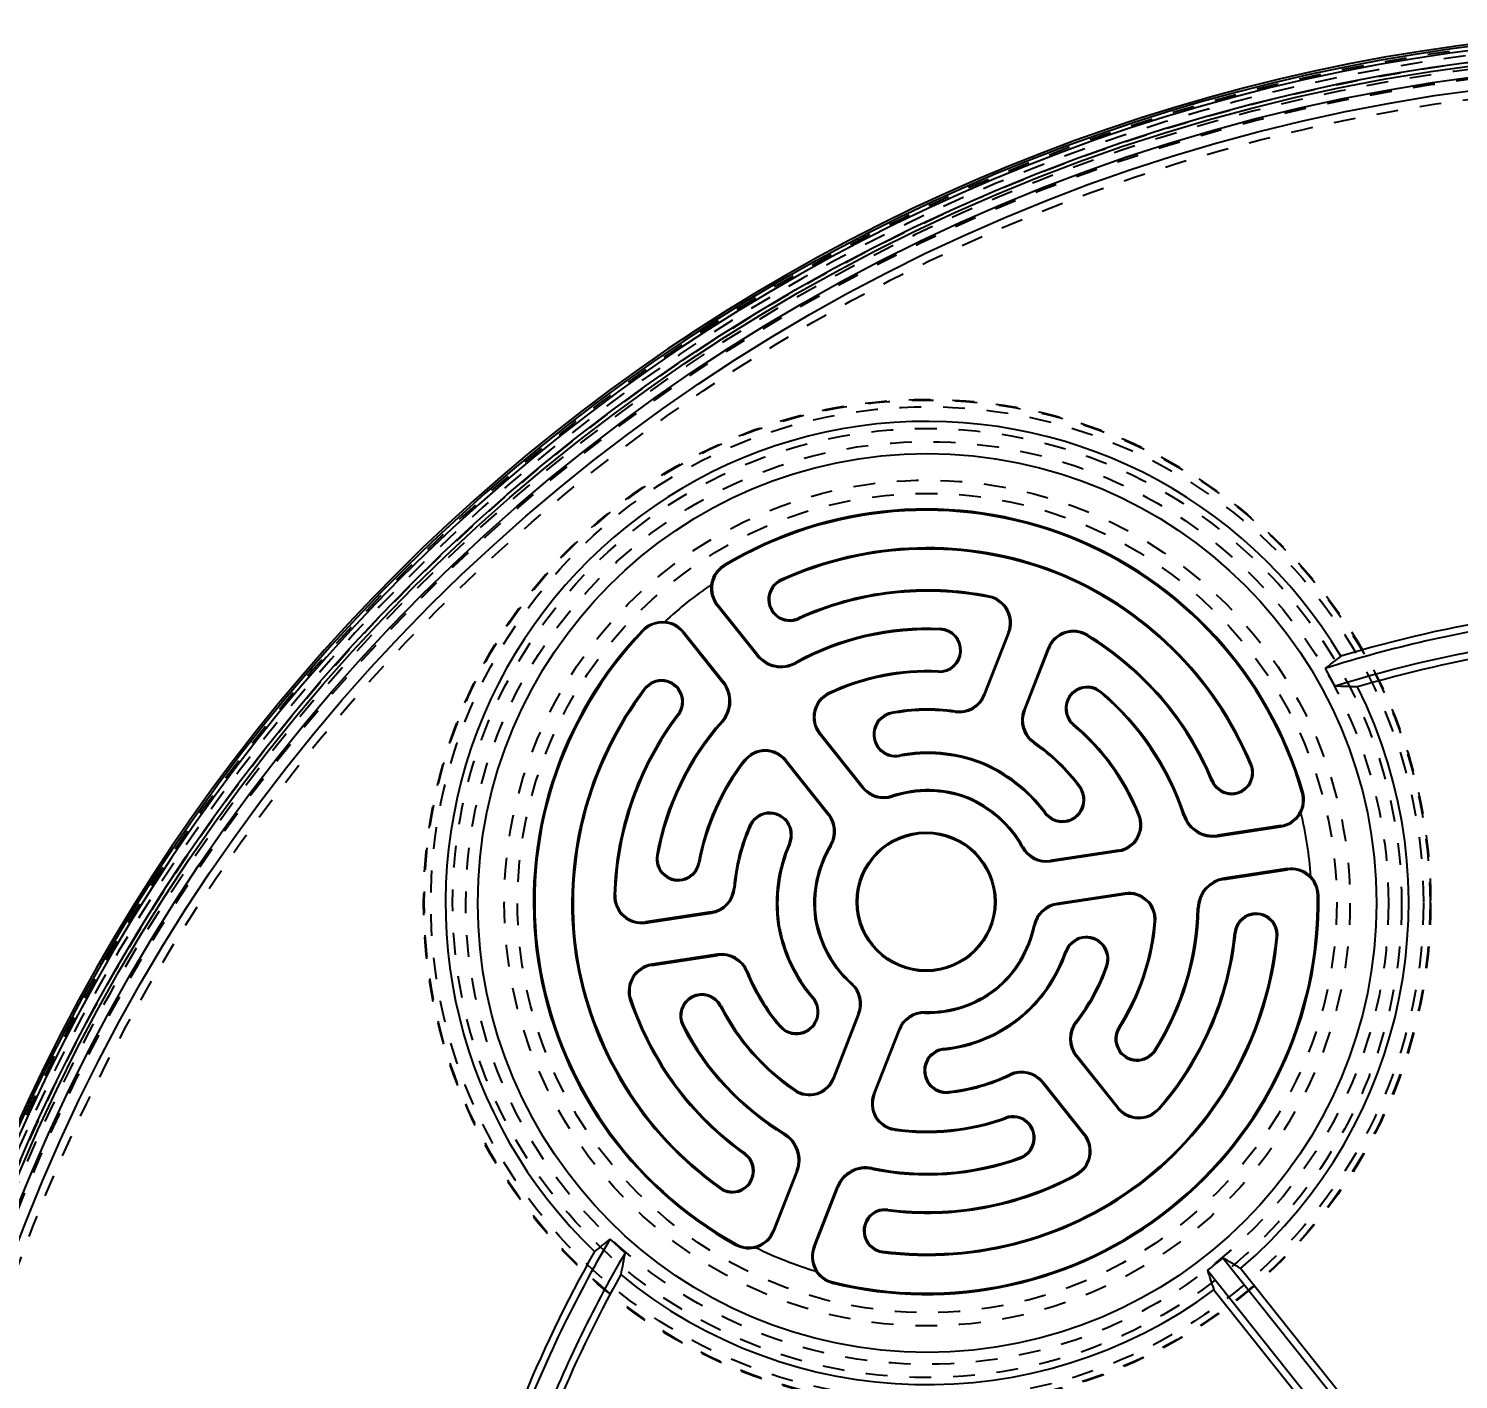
# Model space of a CAD drawing. Header units: millimetres. Extents: x -2414 to 10498, y -2238 to 649.
# Drawn here: x -45.3 to 61.9, y 114.8 to 216 of the extents above; entities that cross this region are included whole.
import ezdxf

# ---------------------------------------------------------------- set-up
doc = ezdxf.new("R2010")
doc.units = ezdxf.units.MM
doc.header["$LTSCALE"] = 16.335
doc.header["$PDMODE"] = 3
doc.header["$PDSIZE"] = 0.3125
doc.linetypes.add('HIDDEN', pattern=[0.2, 0.1, -0.1])
doc.layers.get('0').update_dxf_attribs({"linetype": 'CONTINUOUS'})
doc.layers.get('Defpoints').update_dxf_attribs({"linetype": 'CONTINUOUS'})
doc.layers.add('DEFAULT_2', color=8, linetype='HIDDEN')
doc.styles.get("Standard").update_dxf_attribs({"font": 'txt', "width": 0.8})
doc.dimstyles.new('01', dxfattribs={"dimtxt": 5, "dimasz": 5, "dimexe": 0, "dimexo": 0, "dimgap": 0, "dimtad": 0, "dimzin": 0, "dimdsep": 46, "dimtxsty": 'Standard', "dimcen": 0, "dimclrd": 4, "dimclre": 4, "dimclrt": 6, "dimazin": 0, "dimtfac": 1, "dimtofl": 0, "dimtmove": 0, "dimatfit": 3, "dimfxl": 0, "dimtolj": 1, "dimtzin": 0, "dimarcsym": 0})

# ---------------------------------------------------------------- blocks, each defined once
blk = doc.blocks.new('*D135')
at = {"color": 4, "linetype": 'ByBlock', "lineweight": -2, "transparency": 16777216}
blk.add_line((207.7, 154.97), (203.44, 152.35), dxfattribs=at)
at = {"color": 4, "linetype": 'ByBlock', "transparency": 16777216}
blk.add_solid([(203.01, 153.06), (203.88, 151.64), (199.18, 149.73)], dxfattribs=at)
at = {"layer": 'Defpoints', "color": 0, "linetype": 'ByBlock', "transparency": 16777216}
for p in [(199.18, 149.73), (-37.74, 4.11)]:
    blk.add_point(p, dxfattribs=at)
at = {"color": 6, "linetype": 'ByBlock', "transparency": 16777216, "insert": (217.07, 160.73), "char_height": 5, "attachment_point": 5, "rotation": 31.5755}
blk.add_mtext('\\A1;∅278.10', dxfattribs=at)

msp = doc.modelspace()

# ---------------------------------------------------------------- linework, layer by layer
at = {"color": 7, "linetype": 'Continuous'}
for p, q in [((6.847, 175.794), (6.894, 175.716)), ((11.132, 174.611), (11.095, 174.692)), ((31.64, 175.204), (31.673, 175.287)), ((6.369, 172.807), (6.299, 172.752)), ((9.291, 169.001), (6.299, 172.752)), ((9.361, 169.056), (6.369, 172.807)), ((26.693, 173.459), (26.675, 173.372)), ((12.4, 171.818), (12.437, 171.737)), ((0.734, 170.918), (0.8, 170.854)), ((3.822, 170.776), (3.753, 170.72)), ((3.753, 170.72), (6.745, 166.969)), ((3.822, 170.776), (6.814, 167.025)), ((23.044, 170.93), (23.048, 171.019)), ((28.116, 170.734), (26.296, 166.095)), ((26.379, 166.062), (28.199, 170.702)), ((28.199, 170.702), (28.116, 170.734)), ((34.081, 170.561), (34.035, 170.485)), ((31.102, 169.563), (29.282, 164.923)), ((29.365, 164.891), (31.185, 169.53)), ((31.185, 169.53), (31.102, 169.563)), ((9.291, 169.001), (9.361, 169.056)), ((12.22, 168.415), (12.177, 168.493)), ((22.901, 167.846), (22.896, 167.757)), ((0.936, 166.477), (0.865, 166.531)), ((6.745, 166.969), (6.814, 167.025)), ((14.671, 166.202), (14.709, 166.122)), ((26.296, 166.095), (26.379, 166.062)), ((35.037, 166.225), (35.095, 166.293)), ((3.377, 164.62), (3.448, 164.566)), ((6.734, 164.039), (6.668, 164.099)), ((19.391, 164.652), (19.374, 164.739)), ((24.143, 164.761), (24.156, 164.849)), ((29.282, 164.923), (29.365, 164.891)), ((14.031, 163.203), (13.961, 163.147)), ((17.188, 159.102), (13.961, 163.147)), ((17.257, 159.158), (14.031, 163.203)), ((33.045, 163.866), (32.988, 163.798)), ((30.036, 162.449), (30.087, 162.522)), ((8.348, 161.158), (8.418, 161.103)), ((11.484, 161.171), (11.414, 161.116)), ((11.414, 161.116), (14.641, 157.071)), ((11.484, 161.171), (14.711, 157.126)), ((19.982, 161.55), (19.999, 161.463)), ((26.076, 161.023), (26.045, 160.94)), ((46.274, 160.825), (46.356, 160.859)), ((43.445, 159.639), (43.363, 159.604)), ((17.188, 159.102), (17.257, 159.158)), ((33.447, 159.138), (33.518, 159.191)), ((50.22, 158.779), (50.133, 158.753)), ((19.461, 158.426), (19.433, 158.511)), ((25.018, 158.324), (25.051, 158.407)), ((14.641, 157.071), (14.711, 157.126)), ((30.905, 157.266), (30.833, 157.213)), ((37.962, 157.065), (37.879, 157.032)), ((41.264, 157.021), (41.349, 157.049)), ((8.81, 156.211), (8.729, 156.247)), ((48.54, 156.263), (43.796, 155.547)), ((43.796, 155.547), (43.809, 155.459)), ((43.809, 155.459), (48.554, 156.175)), ((48.554, 156.175), (48.54, 156.263)), ((11.703, 154.946), (11.784, 154.91)), ((14.864, 154.76), (14.788, 154.806)), ((29.163, 154.62), (29.241, 154.663)), ((36.392, 154.43), (31.276, 153.658)), ((31.289, 153.57), (36.405, 154.342)), ((36.405, 154.342), (36.392, 154.43)), ((1.877, 154.045), (1.79, 154.061)), ((4.916, 153.499), (5.003, 153.484)), ((31.276, 153.658), (31.289, 153.57)), ((49.026, 153.042), (44.282, 152.326)), ((44.282, 152.326), (44.295, 152.238)), ((44.295, 152.238), (49.04, 152.954)), ((49.04, 152.954), (49.026, 153.042)), ((-1.4, 151.049), (-1.311, 151.047)), ((7.648, 151.602), (7.559, 151.609)), ((36.878, 151.209), (31.762, 150.437)), ((31.775, 150.349), (36.891, 151.121)), ((36.891, 151.121), (36.878, 151.209)), ((51.386, 151.046), (51.296, 151.045)), ((31.762, 150.437), (31.775, 150.349)), ((42.311, 150.083), (42.4, 150.081)), ((5.869, 149.8), (0.941, 149.056)), ((0.941, 149.056), (0.954, 148.968)), ((0.954, 148.968), (5.882, 149.712)), ((5.882, 149.712), (5.869, 149.8)), ((10.862, 148.886), (10.95, 148.9)), ((13.729, 149.319), (13.641, 149.305)), ((39.169, 149.067), (39.08, 149.074)), ((30.04, 148.807), (30.127, 148.789)), ((45.167, 148.226), (45.079, 148.234)), ((48.22, 147.927), (48.309, 147.918)), ((32.485, 146.793), (32.401, 146.822)), ((-4.2, 146.613), (-4.289, 146.6)), ((6.347, 146.628), (1.42, 145.885)), ((1.42, 145.885), (1.433, 145.796)), ((1.433, 145.796), (6.361, 146.54)), ((6.361, 146.54), (6.347, 146.628)), ((35.466, 145.754), (35.55, 145.725)), ((8.592, 145.343), (8.51, 145.31)), ((16.419, 144.455), (16.36, 144.388)), ((27.172, 144.045), (27.228, 143.975)), ((-0.216, 143.201), (-0.131, 143.23)), ((6.542, 142.724), (6.621, 142.765)), ((13.453, 143.344), (13.521, 143.402)), ((16.888, 142.181), (14.998, 137.364)), ((15.081, 137.331), (16.97, 142.148)), ((16.97, 142.148), (16.888, 142.181)), ((21.893, 142.307), (21.891, 142.218)), ((28.981, 141.779), (28.925, 141.848)), ((33.184, 141.584), (33.254, 141.529)), ((3.8, 141.306), (3.72, 141.265)), ((11.063, 141.282), (10.995, 141.224)), ((19.92, 140.991), (18.031, 136.174)), ((18.114, 136.142), (20.003, 140.958)), ((20.003, 140.958), (19.92, 140.991)), ((36.478, 141.118), (36.403, 141.166)), ((23.312, 139.476), (23.303, 139.565)), ((39.077, 139.452), (39.152, 139.404)), ((33.263, 139.053), (33.194, 138.998)), ((36.301, 135.102), (33.194, 138.998)), ((36.371, 135.157), (33.263, 139.053)), ((14.998, 137.364), (15.081, 137.331)), ((28.236, 137.637), (28.274, 137.556)), ((12.08, 136.419), (12.131, 136.492)), ((18.031, 136.174), (18.114, 136.142)), ((23.663, 136.339), (23.673, 136.25)), ((30.756, 137.053), (30.686, 136.997)), ((30.686, 136.997), (33.794, 133.101)), ((30.756, 137.053), (33.863, 133.157)), ((36.301, 135.102), (36.371, 135.157)), ((39.443, 135.027), (39.376, 135.086)), ((27.959, 134.322), (27.928, 134.406)), ((11.389, 133.19), (11.343, 133.113)), ((19.61, 133.465), (19.623, 133.553)), ((33.794, 133.101), (33.863, 133.157)), ((8.352, 131.645), (8.404, 131.717)), ((29.005, 131.418), (29.035, 131.334)), ((12.263, 130.393), (10.511, 125.927)), ((10.594, 125.894), (12.346, 130.361)), ((12.346, 130.361), (12.263, 130.393)), ((17.921, 130.627), (17.903, 130.54)), ((33.238, 130.077), (33.196, 130.156)), ((38.48, 129.87), (38.535, 129.8)), ((6.567, 129.15), (6.516, 129.077)), ((15.296, 129.204), (13.544, 124.737)), ((13.627, 124.704), (15.379, 129.171)), ((15.379, 129.171), (15.296, 129.204)), ((19.097, 127.429), (19.109, 127.518)), ((10.511, 125.927), (10.594, 125.894)), ((7.685, 124.848), (7.729, 124.927)), ((13.544, 124.737), (13.627, 124.704)), ((18.71, 124.386), (18.699, 124.298)), ((44.216, 123.879), (59.722, 104.441)), ((58.552, 103.508), (43.047, 122.946)), ((59.234, 105.905), (45.535, 123.078)), ((14.965, 121.992), (14.987, 122.08)), ((43.534, 121.482), (57.233, 104.309))]:
    msp.add_line(p, q, dxfattribs=at)
for centre, radius in [((80.72, 76.92), 137.726), ((80.72, 76.92), 137.427), ((80.72, 76.92), 136.583), ((80.72, 76.92), 135.588), ((22.049, 150.468), 33.666), ((21.973, 150.563), 5.216), ((21.973, 150.563), 5.127)]:
    msp.add_circle(centre, radius, dxfattribs=at)
for centre, radius, start, end in [((80.72, 76.92), 138.583, 17.67954, 162.32046), ((80.72, 76.92), 138.883, 18.29371, 161.70629), ((80.72, 76.92), 139.05, 19.49307, 160.50693), ((22.049, 150.468), 36.08, 30.82344, 226.33656), ((21.973, 150.563), 29.418, 16.21792, 120.94127), ((21.973, 150.563), 29.327, 16.21792, 120.94208), ((22.093, 150.466), 26.605, 68.89671, 114.41734), ((22.093, 150.466), 26.516, 68.89777, 114.41734), ((7.904, 174.032), 1.964, 120.94208, 218.58), ((11.766, 173.214), 1.623, 114.41734, 294.41735), ((11.766, 173.214), 1.534, 114.41734, 294.41735), ((21.82, 150.574), 26.516, 22.74266, 68.26223), ((21.82, 150.574), 26.605, 22.74266, 68.2633), ((22.049, 150.468), 28.816, 124.15528, 133.00472), ((7.904, 174.032), 2.053, 172.11313, 218.58), ((22.093, 150.466), 23.449, 78.68803, 114.41735), ((22.093, 150.466), 23.36, 78.68803, 114.41735), ((26.291, 171.45), 1.96, 338.58001, 78.68803), ((26.291, 171.45), 2.049, 338.58001, 78.68803), ((2.218, 169.496), 1.964, 38.58, 136.21792), ((2.218, 169.496), 2.053, 38.58, 85.04687), ((80.72, 76.92), 95.578, 98.16408, 107.56592), ((80.72, 76.92), 96.11, 98.98743, 106.74257), ((21.973, 150.563), 29.418, 136.21875, 240.94208), ((21.973, 150.563), 29.327, 136.21792, 240.94208), ((22.093, 150.466), 20.575, 87.34122, 118.8146), ((22.093, 150.466), 20.486, 87.34122, 118.8146), ((22.972, 169.388), 1.633, 267.34122, 87.34122), ((22.972, 169.388), 1.543, 267.34122, 87.34122), ((33.01, 168.814), 2.049, 58.47197, 158.57999), ((33.01, 168.814), 1.96, 58.47197, 158.57999), ((21.82, 150.574), 23.36, 22.74265, 58.47197), ((21.82, 150.574), 23.449, 22.74265, 58.47197), ((80.72, 76.92), 94.082, 98.35242, 107.37758), ((11.103, 170.446), 2.317, 218.58, 298.8146), ((11.103, 170.446), 2.228, 218.58, 298.8146), ((120.728, 81.959), 110.231, 127.88782, 128.65525), ((80.72, 76.92), 93.55, 99.32092, 106.40908), ((2.156, 165.548), 1.623, 322.74265, 142.74266), ((22.093, 150.466), 17.399, 87.34122, 115.25277), ((22.093, 150.466), 17.31, 87.34122, 115.25277), ((22.049, 150.468), 34.617, 27.97718, 30.50667), ((22.04, 150.424), 26.605, 142.74266, 188.2633), ((22.04, 150.424), 26.516, 142.74266, 188.26223), ((2.156, 165.548), 1.534, 322.74265, 142.74266), ((5.003, 165.58), 2.228, 318.3454, 38.58), ((5.003, 165.58), 2.317, 318.3454, 38.58), ((15.524, 164.394), 1.999, 115.25277, 218.58), ((15.524, 164.394), 1.91, 115.25277, 218.58), ((24.439, 166.823), 2.084, 261.83908, 338.58001), ((24.439, 166.823), 1.994, 261.83908, 338.58001), ((34.041, 165.046), 1.633, 49.81878, 229.81878), ((34.041, 165.046), 1.543, 49.81878, 229.81878), ((21.82, 150.574), 20.486, 18.3454, 49.81878), ((21.82, 150.574), 20.575, 18.3454, 49.81878), ((22.049, 150.468), 36.08, 310.61299, 26.66401), ((50.759, 72.995), 93.731, 87.83931, 88.86177), ((22.093, 150.466), 14.53, 81.83908, 100.78538), ((22.04, 150.424), 23.449, 142.74265, 178.47197), ((22.04, 150.424), 23.36, 142.74265, 178.47197), ((22.04, 150.424), 20.575, 138.3454, 169.81878), ((22.04, 150.424), 20.486, 138.3454, 169.81878), ((19.687, 163.101), 1.668, 100.78538, 280.78539), ((19.687, 163.101), 1.579, 100.78538, 280.78539), ((22.093, 150.466), 14.441, 81.83908, 100.78538), ((31.222, 164.162), 2.084, 158.57999, 235.32092), ((31.222, 164.162), 1.994, 158.57999, 235.32092), ((21.82, 150.574), 17.31, 21.90723, 49.81878), ((21.82, 150.574), 17.399, 21.90723, 49.81878), ((9.921, 159.924), 1.999, 38.58, 141.90723), ((9.921, 159.924), 1.91, 38.58, 141.90723), ((21.82, 150.574), 14.441, 36.37462, 55.32092), ((21.82, 150.574), 14.53, 36.37462, 55.32092), ((22.04, 150.424), 17.399, 141.90723, 169.81878), ((22.04, 150.424), 17.31, 141.90723, 169.81878), ((22.093, 150.466), 11.284, 69.32675, 100.78539), ((22.093, 150.466), 11.194, 69.33269, 100.78539), ((21.82, 150.574), 11.194, 36.37461, 67.82731), ((21.82, 150.574), 11.284, 36.37461, 67.83325), ((44.86, 160.232), 1.623, 202.74265, 22.74266), ((44.86, 160.232), 1.534, 202.74265, 22.74266), ((18.809, 160.396), 2.074, 218.58, 288.30157), ((18.809, 160.396), 1.985, 218.58, 288.30157), ((22.093, 150.466), 8.473, 69.57443, 108.30157), ((22.093, 150.466), 8.384, 69.585, 108.30157), ((32.176, 158.202), 1.668, 216.37461, 36.37462), ((32.176, 158.202), 1.579, 216.37461, 36.37462), ((48.247, 158.205), 1.964, 278.58, 16.21792), ((48.249, 158.207), 2.052, 278.58, 16.17513), ((21.82, 150.574), 8.384, 28.85843, 67.575), ((21.82, 150.574), 8.473, 28.85859, 67.58557), ((10.256, 155.579), 1.668, 336.37461, 156.37462), ((10.256, 155.579), 1.579, 336.37461, 156.37462), ((13.089, 155.833), 1.985, 328.85843, 38.58), ((13.089, 155.833), 2.074, 328.85843, 38.58), ((36.107, 156.319), 1.91, 278.58, 21.90723), ((36.107, 156.319), 1.999, 278.58, 21.90723), ((43.464, 157.751), 2.317, 198.3454, 278.58), ((43.464, 157.751), 2.228, 198.3454, 278.58), ((22.049, 150.468), 28.816, 3.94783, 13.58851), ((22.04, 150.424), 14.53, 156.37462, 175.32092), ((22.04, 150.424), 14.441, 156.37462, 175.32092), ((22.04, 150.424), 11.284, 156.37461, 187.83325), ((22.04, 150.424), 11.194, 156.37461, 187.82731), ((22.04, 150.424), 8.473, 148.85843, 187.58557), ((22.04, 150.424), 8.384, 148.85843, 187.575), ((30.98, 155.622), 2.074, 208.85843, 278.58), ((30.98, 155.622), 1.985, 208.85775, 278.58), ((3.397, 153.772), 1.633, 169.81878, 349.81878), ((3.397, 153.772), 1.543, 169.81878, 349.81878), ((44.628, 150.035), 2.317, 98.58, 178.8146), ((44.628, 150.035), 2.228, 98.58, 178.8146), ((49.337, 151.012), 2.05, 0.96653, 98.58), ((49.333, 151.012), 1.964, 0.94208, 98.58), ((0.649, 150.995), 2.049, 178.47197, 278.57999), ((0.649, 150.995), 1.96, 178.47197, 278.57999), ((5.571, 151.772), 1.994, 278.57999, 355.32092), ((5.571, 151.772), 2.084, 278.57999, 355.32092), ((21.973, 150.563), 29.417, 256.21792, 0.94208), ((21.973, 150.563), 29.327, 256.21792, 0.94208), ((37.176, 149.232), 1.999, 355.25277, 98.58), ((37.176, 149.232), 1.91, 355.25277, 98.58), ((32.071, 148.386), 2.074, 98.58, 168.30157), ((32.071, 148.386), 1.985, 98.58, 168.30157), ((21.83, 150.507), 20.486, 327.34122, 358.8146), ((21.83, 150.507), 20.575, 327.34122, 358.8146), ((21.997, 150.715), 11.194, 189.33269, 220.78539), ((21.997, 150.715), 8.473, 189.57443, 228.30157), ((21.997, 150.715), 8.384, 189.585, 228.30157), ((21.83, 150.507), 17.31, 327.34122, 355.25277), ((21.83, 150.507), 17.399, 327.34122, 355.25277), ((46.694, 148.076), 1.623, 354.41734, 174.41735), ((46.694, 148.076), 1.534, 354.41734, 174.41735), ((21.997, 150.715), 11.284, 189.32675, 220.78539), ((21.83, 150.507), 8.384, 309.585, 348.30157), ((21.83, 150.507), 8.473, 309.57443, 348.30157), ((33.975, 146.274), 1.668, 340.78538, 160.78539), ((33.975, 146.274), 1.579, 340.78538, 160.78539), ((21.83, 150.507), 26.516, 308.89777, 354.41734), ((21.83, 150.507), 26.605, 308.89671, 354.41734), ((21.83, 150.507), 23.36, 318.68803, 354.41735), ((21.83, 150.507), 23.449, 318.68803, 354.41735), ((21.83, 150.507), 11.194, 309.33269, 340.78539), ((21.83, 150.507), 11.284, 309.32675, 340.78539), ((21.997, 150.715), 26.605, 188.89671, 234.41734), ((21.997, 150.715), 26.516, 188.89777, 234.41734), ((1.725, 143.858), 2.049, 98.58001, 198.68803), ((1.725, 143.858), 1.96, 98.58001, 198.68803), ((6.658, 144.568), 2.084, 21.83908, 98.58001), ((6.658, 144.568), 1.994, 21.83908, 98.58001), ((21.83, 150.507), 14.441, 321.83908, 340.78538), ((21.83, 150.507), 14.53, 321.83908, 340.78538), ((21.997, 150.715), 14.53, 201.83908, 220.78538), ((21.997, 150.715), 14.441, 201.83908, 220.78538), ((5.171, 142.015), 1.633, 27.34122, 207.34122), ((5.171, 142.015), 1.543, 27.34122, 207.34122), ((15.039, 142.906), 1.985, 338.58, 48.30157), ((15.039, 142.906), 2.074, 338.58, 48.30157), ((22.06, 150.69), 8.473, 268.85843, 307.58557), ((22.06, 150.69), 8.384, 268.85843, 307.575), ((21.997, 150.715), 23.449, 198.68803, 234.41735), ((21.997, 150.715), 23.36, 198.68803, 234.41735), ((21.997, 150.715), 17.399, 207.34122, 235.25277), ((21.997, 150.715), 17.31, 207.34122, 235.25277), ((12.258, 142.313), 1.668, 220.78538, 40.78539), ((12.258, 142.313), 1.579, 220.78538, 40.78539), ((21.851, 140.233), 2.074, 88.85843, 158.58), ((21.851, 140.233), 1.985, 88.85843, 158.58), ((22.06, 150.69), 11.194, 276.37461, 307.82731), ((22.06, 150.69), 11.284, 276.37461, 307.83325), ((34.822, 140.297), 2.084, 141.83908, 218.57995), ((34.822, 140.297), 1.994, 141.83908, 218.57995), ((21.997, 150.715), 20.575, 207.34122, 238.8146), ((21.997, 150.715), 20.486, 207.34122, 238.8146), ((37.777, 140.285), 1.633, 147.34122, 327.34122), ((37.777, 140.285), 1.543, 147.34122, 327.34122), ((23.488, 137.908), 1.668, 96.37461, 276.37462), ((23.488, 137.908), 1.579, 96.37461, 276.37462), ((13.22, 138.062), 1.999, 235.25277, 338.58), ((13.22, 138.062), 1.91, 235.25277, 338.58), ((22.06, 150.69), 14.441, 276.37462, 295.32092), ((22.06, 150.69), 14.53, 276.37462, 295.32092), ((29.127, 135.753), 2.084, 38.58004, 115.32092), ((29.127, 135.753), 1.994, 38.58004, 115.32092), ((19.892, 135.444), 1.999, 158.58, 261.90723), ((19.892, 135.444), 1.91, 158.58, 261.90723), ((37.903, 136.38), 2.049, 218.57996, 318.68803), ((37.903, 136.38), 1.96, 218.57996, 318.68803), ((22.06, 150.69), 17.399, 261.90723, 289.81878), ((22.06, 150.69), 17.31, 261.90723, 289.81878), ((28.482, 132.87), 1.633, 289.81878, 109.81878), ((28.482, 132.87), 1.543, 289.81878, 109.81878), ((10.189, 131.207), 2.228, 338.58, 58.8146), ((10.189, 131.207), 2.317, 338.58, 58.8146), ((32.261, 131.879), 1.96, 298.47197, 38.58004), ((32.261, 131.879), 2.049, 298.47197, 38.58004), ((7.46, 130.397), 1.623, 234.41734, 54.41735), ((7.46, 130.397), 1.534, 234.41734, 54.41735), ((22.06, 150.69), 20.575, 258.3454, 289.81878), ((22.06, 150.69), 20.486, 258.3454, 289.81878), ((17.453, 128.357), 2.317, 78.3454, 158.58), ((17.453, 128.357), 2.228, 78.3454, 158.58), ((22.06, 150.69), 26.605, 262.74266, 308.2633), ((22.06, 150.69), 26.516, 262.74266, 308.26223), ((22.06, 150.69), 23.449, 262.74265, 298.47197), ((22.06, 150.69), 23.36, 262.74265, 298.47197), ((18.904, 125.908), 1.623, 82.74265, 262.74266), ((18.904, 125.908), 1.534, 82.74265, 262.74266), ((8.681, 126.643), 2.052, 240.98487, 338.58), ((8.683, 126.644), 1.964, 240.94208, 338.58), ((80.72, 76.92), 95.578, 149.59408, 158.98592), ((80.72, 76.92), 96.11, 150.41743, 158.16257), ((80.72, 76.92), 94.082, 149.78242, 158.79758), ((66.915, 39.032), 110.231, 128.50475, 129.27218), ((22.049, 150.468), 34.617, 226.65333, 229.18282), ((91.205, 105.259), 93.731, 168.29823, 169.32069), ((22.049, 150.468), 28.816, 243.57149, 253.21217), ((15.454, 123.983), 2.05, 158.58, 256.19347), ((15.455, 123.987), 1.964, 158.58, 256.21792), ((22.049, 150.468), 34.617, 307.34185, 309.81815), ((80.72, 76.92), 93.55, 150.75092, 157.82908), ((22.049, 150.468), 36.08, 230.49599, 306.54701)]:
    msp.add_arc(centre, radius, start, end, dxfattribs=at)
for points, knots in [([(5.871, 174.313), (5.912, 174.614), (6.132, 175.204), (6.587, 175.639), (6.847, 175.794)], [0, 0, 0, 0, 0.5000008, 1, 1, 1, 1]), ([(0.734, 170.918), (0.944, 171.137), (1.469, 171.484), (2.093, 171.567), (2.395, 171.541)], [0, 0, 0, 0, 0.4999992, 1, 1, 1, 1])]:
    msp.add_open_spline(points, degree=3, knots=knots, dxfattribs=at)
for points in [[(45.535, 123.078), (45.095, 123.345), (44.656, 123.612), (44.216, 123.879)], [(43.047, 122.946), (43.21, 122.458), (43.372, 121.97), (43.534, 121.482)]]:
    msp.add_open_spline(points, degree=3, dxfattribs=at)
at = {"layer": 'DEFAULT_2', "color": 8, "linetype": 'HIDDEN'}
for centre, radius in [((80.72, 76.92), 137.694), ((80.72, 76.92), 137.197), ((80.72, 76.92), 136.449), ((80.72, 76.92), 134.958), ((22.049, 150.468), 37.725), ((22.049, 150.468), 37.677), ((22.049, 150.468), 37.179), ((22.049, 150.468), 35.548), ((22.049, 150.468), 34.558), ((22.049, 150.468), 31.677), ((22.049, 150.468), 30.687)]:
    msp.add_circle(centre, radius, dxfattribs=at)
for radius, start, end in [(138.722, 18.48871, 161.51129), (138.222, 17.72718, 162.27282)]:
    msp.add_arc((80.72, 76.92), radius, start, end, dxfattribs=at)

# ---------------------------------------------------------------- dimensions: what is measured, and where the dimension line sits
at = {"linetype": 'ByBlock'}
dim = msp.add_diameter_dim_2p(p1=(-37.744, 4.11), p2=(199.183, 149.729), dimstyle='01', dxfattribs=at)
dim.commit()
dim.dimension.update_dxf_attribs({"geometry": '*D135', "text_midpoint": (217.074, 160.725)})

doc.saveas('drawing.dxf')
